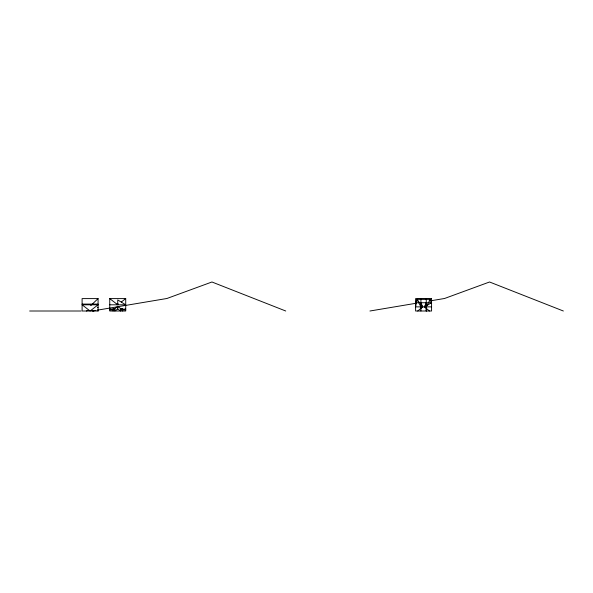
<?xml version="1.0" encoding="UTF-8"?>
<svg xmlns="http://www.w3.org/2000/svg" width="593" height="593" viewBox="0 0 593 593"><rect width="100%" height="100%" fill="white"/><g stroke="black" fill="none" stroke-linecap="round" stroke-linejoin="round"><path stroke-width="0.89" d="M98.075 311.006L98.075 298.598L82.101 298.598L82.101 311.006L98.075 311.006L98.075 309.665M420.926 308.523L420.926 306.87L416.938 299.332L430.236 299.332L431.578 302.734L424.455 306.87L429.458 311.006M419.043 302.074L416.938 299.332L415.604 306.87L431.578 306.87M416.938 299.332L415.604 302.734L431.578 302.734M426.256 302.734L424.455 306.87L426.56 304.127M429.191 300.703L430.236 299.332L426.256 306.87L426.256 311.006L426.256 298.598M90.751 305.588L98.075 298.598M417.724 311.006L422.72 306.87L420.926 302.838M121.365 301.978L125.723 298.598L125.723 311.006L109.749 311.006L109.749 298.598L125.723 298.598M113.041 311.006L113.041 308.56L114.834 308.56L117.733 306.485L120.638 308.56L122.432 308.56L122.432 311.006M117.733 306.485L117.733 308.938L114.834 311.006L114.834 308.56M86.408 311.006L87.972 310.339M92.33 311.006L95.97 310.398M97.786 310.087L166.937 298.487L211.946 281.994L285.737 311.006M369.936 311.006L416.338 303.216M429.984 300.925L444.542 298.487L489.551 281.994L563.35 311.006M82.101 304.09L98.075 304.09M116.851 304.09L118.622 304.09M109.749 304.802L125.723 304.802L117.733 299.939L117.733 304.802L109.749 298.598M97.437 307.559L98.075 307.559M109.749 309.116L114.834 309.116M120.638 309.116L125.723 309.116M109.749 309.902L114.834 309.902M120.638 309.902L125.723 309.902M29.65 311.006L81.041 311.006M92.204 310.339L93.768 311.006M117.733 308.938L120.638 311.006L120.638 308.56M420.622 304.127L422.72 306.87M420.926 298.598L420.926 311.006M98.075 304.802L90.092 311.006L82.101 304.802L98.075 304.802M431.578 298.598L415.604 298.598L415.604 311.006L431.578 311.006L431.578 298.598"/></g></svg>
